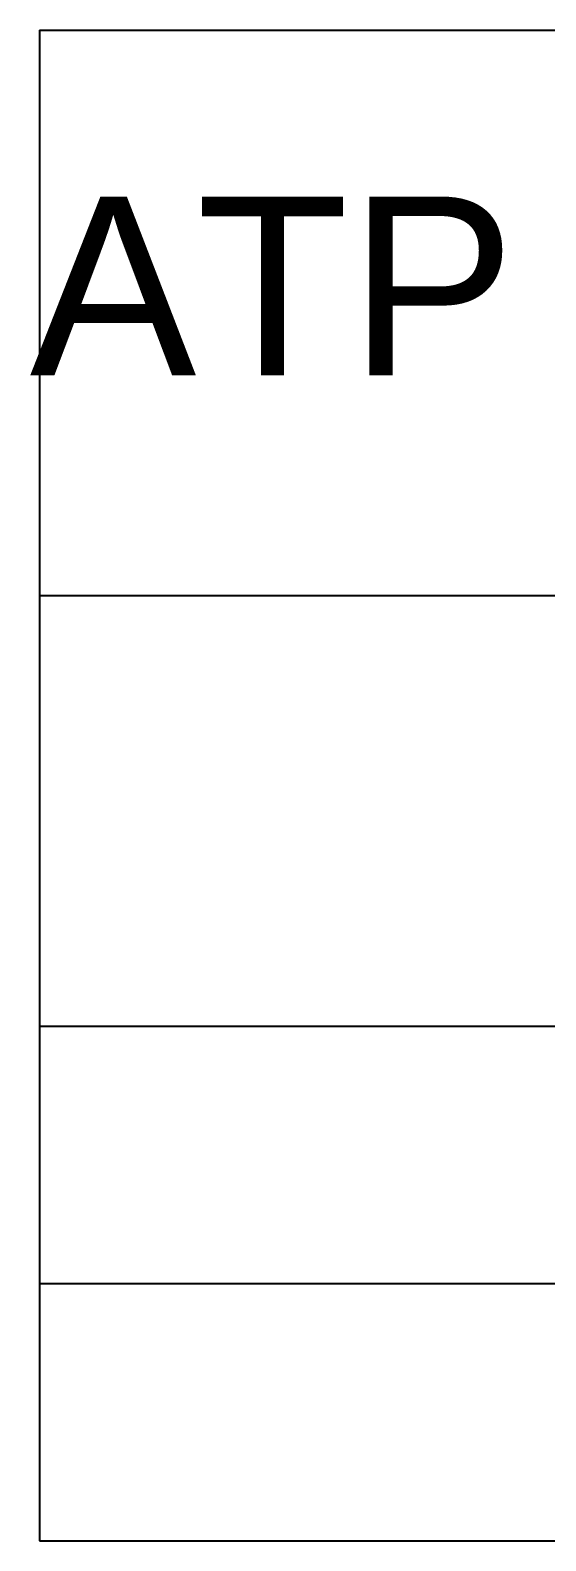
# Model space of a CAD drawing. Header units: inches. Extents: x 11.9 to 85.3, y 5.2 to 37.4.
# Drawn here: x 29.81 to 34.5, y 5.18 to 18.91 of the extents above; entities that cross this region are included whole.
import ezdxf

# ---------------------------------------------------------------- set-up
doc = ezdxf.new("R2010")
doc.units = ezdxf.units.IN
doc.header["$MEASUREMENT"] = 0
doc.layers.add('Layer1', color=7, linetype='Continuous')
doc.styles.get("Standard").update_dxf_attribs({"font": 'arial.ttf'})

# ---------------------------------------------------------------- blocks, each defined once
blk = doc.blocks.new('*T19')
at = {"layer": 'Layer1', "color": 0, "linetype": 'ByBlock', "lineweight": -2, "transparency": 16777216}
for p, q in [((0, 0), (32.496, 0)), ((0, 0), (0, -13.737)), ((32.496, 0), (32.496, -13.737)), ((0, -5.139), (32.496, -5.139)), ((16.248, -5.139), (16.248, -13.737)), ((0, -9.058), (32.496, -9.058)), ((0, -11.398), (32.496, -11.398)), ((0, -13.737), (32.496, -13.737))]:
    blk.add_line(p, q, dxfattribs=at)
at = {"layer": 'Layer1', "color": 0, "transparency": 16777216}
for s, insert, char_height, width, attachment_point in [('ATP Assignment Library Facade', (16.248, -2.57), 1.62479, 31.71587, 5), ('Muhammad Umer Basit', (24.372, -7.099), 1.16985, 15.46799, 5), ('Name', (8.124, -7.099), 1.1698, 15.46799, 5), ('Regn No', (8.124, -9.448), 1.1698, 15.46799, 2), ('259084', (24.372, -10.228), 1.1698, 15.46799, 5), ('Section', (8.124, -11.788), 1.1698, 15.46799, 2), ('C', (24.372, -12.567), 1.17, 15.46799, 5)]:
    blk.add_mtext(s, dxfattribs=dict(at, insert=insert, char_height=char_height, width=width, attachment_point=attachment_point))

msp = doc.modelspace()

# ---------------------------------------------------------------- block references
msp.add_blockref('*T19', (29.896, 18.914))

doc.saveas('drawing.dxf')
